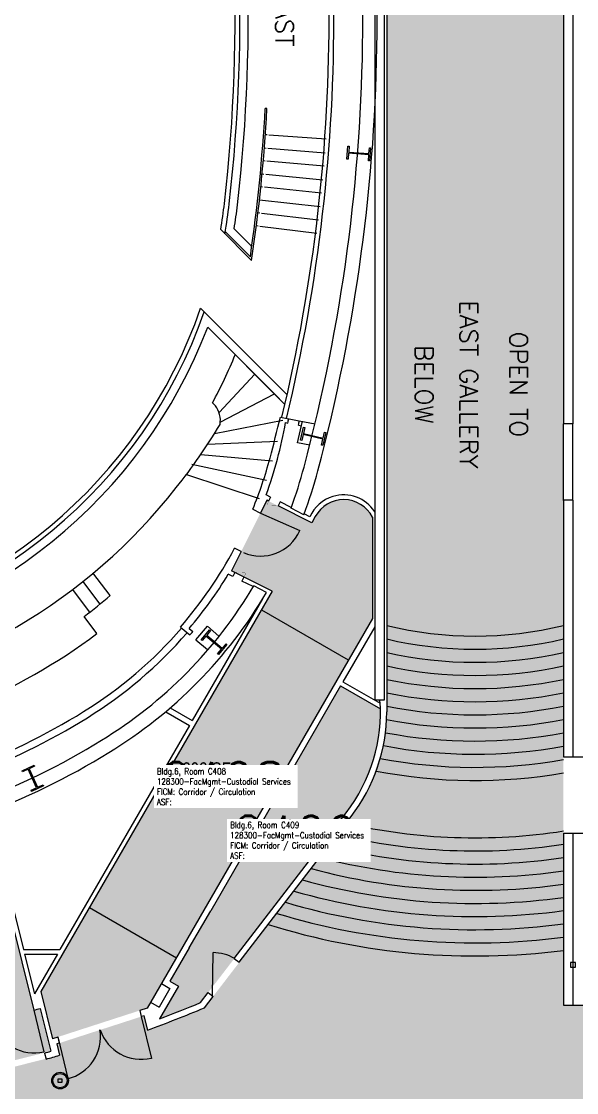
# Model space of a CAD drawing. Header units: inches. Extents: x -206 to 2389, y 0 to 3821.
# Drawn here: x 1336 to 1801, y 637 to 1534 of the extents above; entities that cross this region are included whole.
import ezdxf
from ezdxf.enums import TextEntityAlignment as Align

# ---------------------------------------------------------------- set-up
doc = ezdxf.new("R2010")
doc.units = ezdxf.units.IN
doc.header["$LTSCALE"] = 10
doc.header["$MEASUREMENT"] = 0
for name, color, linetype in [('A-COLS', 5, 'CONTINUOUS'), ('A-DOOR', 2, 'CONTINUOUS'), ('A-FLOR', 3, 'CONTINUOUS'), ('A-IDEN-RNUM', 7, 'CONTINUOUS'), ('A-IDEN-SNUM', 4, 'CONTINUOUS'), ('A-IDEN-TEXT', 4, 'CONTINUOUS'), ('A-IDEN-VNUM', 4, 'CONTINUOUS'), ('A-WALL', 5, 'CONTINUOUS'), ('AREA-TEXT', 3, 'CONTINUOUS'), ('Rooms-Category-Color', 7, 'CONTINUOUS'), ('Rooms-College-Color', 7, 'CONTINUOUS'), ('Rooms-Department-Color', 7, 'CONTINUOUS'), ('Rooms-Division-Color', 7, 'CONTINUOUS'), ('Rooms-Information', 7, 'CONTINUOUS')]:
    doc.layers.add(name, color=color, linetype=linetype)
doc.styles.add('AREA', font='arial.ttf', dxfattribs={"width": 0.75, "height": 24})
doc.styles.add('ROOMFNUMBER', font='SIMPLEX', dxfattribs={"height": 0.83})
doc.styles.add('ROOMSNUMBER', font='txt', dxfattribs={"height": 0.03})
doc.styles.add('ROOMVNUMBER', font='simplex.shx', dxfattribs={"width": 0.85})

msp = doc.modelspace()

# ---------------------------------------------------------------- hatches: boundary and pattern name
at = {"layer": 'Rooms-Category-Color', "true_color": 0xadadad}
for points in [[(1758.43, 522.65), (1765.36, 526.65), (1769.44, 519.59), (1998.04, 651.63), (1994.03, 658.59), (2122.2, 732.59), (2129.13, 736.59), (2133.16, 729.6), (2345.03, 851.38), (2345.02, 1206.96), (2136.4, 1207.08), (2136.4, 1238.86), (2097.19, 1243.08), (2056.86, 1243.08), (2017.66, 1238.86), (2017.66, 1207.08), (1810.06, 1207.08), (1810.06, 1089.14), (1825, 1100.43), (1854.09, 1110.71), (1865.09, 1111.59), (1883.9, 1109.6), (1898.45, 1104.83), (1911.07, 1097.93), (1924.71, 1086.44), (1938.7, 1066.39), (1946.02, 1043.39), (1946.47, 1021.01), (1938.95, 995.31), (1919.09, 969.39), (1919.09, 954.02), (1914.71, 943.71), (1908.49, 939.97), (1898.58, 940.36), (1891.47, 946.21), (1889.09, 954.31), (1889.09, 959.47), (1912.59, 959.47), (1912.59, 977.72), (1889.09, 977.72), (1889.09, 980.85), (1843.09, 980.85), (1843.09, 970.43), (1838.84, 970.43), (1838.84, 966.43), (1843.09, 966.43), (1843.09, 954.98), (1838.38, 944.07), (1830.33, 940.14), (1823.24, 940.78), (1817.5, 944.35), (1813.09, 954.98), (1810.44, 954.98), (1810.06, 710.08), (1790.06, 710.08), (1790.06, 1733.58), (1775.06, 1733.58), (1775.06, 1725.85), (1736.42, 1732.67), (1696.61, 1732.76), (1657.02, 1725.87), (1657.02, 1733.58), (1642.06, 1733.58), (1642.06, 1468.44), (1642.06, 999.9), (1642.06, 955.61), (1639.02, 926.17), (1628.34, 894.27), (1612.3, 867.95), (1489.44, 707.83), (1441.75, 689.16), (1438.96, 701.22), (1365.8, 677.54), (1368.16, 668.08), (1287, 647.41), (1287.16, 644.38), (1221.71, 632.18), (1220.89, 637.36), (1277.4, 647.67), (1261.24, 712.49), (1230.1, 706.56), (1194.49, 700.91), (1155.07, 696.05), (1110.67, 692.3), (1064.08, 690.32), (1013.59, 690.43), (973.75, 692.16), (932.98, 695.44), (895.03, 699.88), (820.85, 712.49), (804.69, 647.67), (861.19, 637.36), (861.75, 631.96), (794.36, 644.5), (795.09, 647.41), (713.93, 668.08), (716.29, 677.54), (643.33, 701.15), (640.34, 689.16), (592.64, 707.83), (589.36, 712.11), (500.24, 828.25), (484.37, 848.94), (469.78, 867.95), (462.94, 877.67), (454.54, 892.61), (448.78, 906.18), (443.36, 924.82), (440.36, 945.85), (440.03, 977.22), (440.03, 1739.58), (425.07, 1739.58), (425.06, 1731.87), (418.65, 1733.48), (405.55, 1736.16), (396.01, 1737.62), (387.32, 1738.6), (377.18, 1739.31), (365.86, 1739.58), (354.61, 1739.3), (345.11, 1738.62), (336.35, 1737.65), (326.14, 1736.08), (307.02, 1731.85), (307.02, 1739.58), (292.02, 1739.58), (292.02, 709.33), (272.02, 709.33), (272.02, 766.08), (284.02, 766.08), (284.02, 860.58), (228.02, 860.58), (228.02, 811.08), (228.02, 703.96), (226.52, 687.73), (219.77, 666.74), (204.56, 644.13), (183.81, 627.62), (163.61, 619.18), (145.01, 616.1), (131.44, 616.38), (110.02, 621.23), (86.66, 633.98), (71.83, 648.34), (59.3, 668.92), (52.89, 691.63), (52.02, 709.33), (-7.98, 709.33), (-7.98, 374.93), (65.53, 374.93), (121.53, 374.93), (177.58, 374.9), (233.86, 373.48), (292.62, 369.46), (448.01, 348.67), (512.71, 334.96), (594.34, 313.35), (674.63, 287.21), (727.29, 267.3), (779.17, 245.44), (830.45, 221.54), (880.57, 198.89), (928, 183.61), (1156.04, 183.61), (1177.52, 189.81), (1228.86, 209.55), (1277.41, 235.4), (1326.03, 263.6), (1374.53, 291.6), (1634.33, 441.6), (1630.26, 448.65)], [(721.2, 671.43), (730.16, 707.35), (735.33, 705.87), (757.4, 793.87), (767.32, 816.33), (777.23, 828.23), (786.01, 835.46), (797.41, 841.97), (809.21, 846.15), (820.42, 848.13), (830.88, 848.36), (844.38, 846.39), (854.77, 843.94), (883.8, 838.13), (914.24, 833.51), (945.19, 829.89), (975.2, 827.35), (1011.28, 825.54), (1041.04, 825.08), (1087.11, 826.19), (1115.6, 827.99), (1129.6, 829.18), (1147.63, 831.03), (1168.23, 833.56), (1185.51, 836.04), (1206.13, 839.55), (1226.02, 843.65), (1237.7, 846.39), (1260.5, 848.23), (1274.86, 845.61), (1289.76, 839.41), (1299.55, 832.88), (1307.74, 825.27), (1314.28, 817.06), (1323.06, 799.42), (1324.69, 793.87), (1329.1, 776.17), (1346.76, 705.87), (1351.93, 707.35), (1360.88, 671.43), (1280.35, 651.36), (1271.39, 687.28), (1276.77, 688.43), (1254.83, 776.45), (1243.14, 773.7), (1237.01, 764.91), (1229.4, 753.99), (1221.89, 743.23), (1216.04, 734.84), (1208.09, 724.13), (1198.48, 715.38), (1191.71, 711.11), (1179.05, 706.02), (1170.28, 704.29), (1155.06, 703.83), (1137.32, 700.86), (1118.08, 699.32), (1106.12, 698.53), (1082.42, 697.37), (1066.36, 696.88), (1041.04, 696.58), (1028.75, 696.65), (1018.32, 696.82), (1006.44, 697.13), (988.4, 697.86), (970.94, 698.85), (960.22, 699.59), (946.54, 700.7), (911.81, 704.29), (899.61, 707.07), (888.58, 712.12), (876.5, 721.47), (869.68, 729.62), (863.11, 739.05), (855.58, 749.85), (848.28, 760.31), (839.06, 773.68), (827.26, 776.45), (805.31, 688.43), (810.7, 687.28), (801.74, 651.36)]]:
    msp.add_hatch(color=253, dxfattribs=at).paths.add_polyline_path(points)
h = msp.add_hatch(color=253, dxfattribs=at)
edge = h.paths.add_edge_path()
edge.add_line((1352.55, 721.4), (1362.38, 681.95))
edge.add_line((1362.38, 681.95), (1435.34, 705.56))
edge.add_line((1435.34, 705.56), (1441.56, 707.58))
edge.add_line((1441.56, 707.58), (1630.06, 1034.06))
edge.add_line((1630.06, 1034.06), (1630.06, 1118.89))
edge.add_arc((1606.06, 1106.52), 27, 27.27611, 151.6061)
edge.add_line((1582.31, 1119.36), (1579.29, 1114.13))
edge.add_line((1579.29, 1114.13), (1543.15, 1132.26))
edge.add_line((1543.15, 1132.26), (1541.8, 1132.94))
edge.add_line((1541.8, 1132.94), (1520.27, 1090.04))
edge.add_line((1520.27, 1090.04), (1512.15, 1073.88))
edge.add_line((1512.15, 1073.88), (1514.95, 1072.47))
edge.add_line((1514.95, 1072.47), (1546.16, 1056.81))
edge.add_line((1546.16, 1056.81), (1352.55, 721.4))
h = msp.add_hatch(color=253, dxfattribs=at)
edge = h.paths.add_edge_path()
edge.add_line((1494.7, 789.11), (1476.7, 757.94))
edge.add_line((1476.7, 757.94), (1460.6, 730.05))
edge.add_line((1460.6, 730.05), (1467.74, 725.92))
edge.add_line((1467.74, 725.92), (1451.95, 698.56))
edge.add_arc((1041.04, 1783.08), 1159.75, 290.75083, 292.56798)
edge.add_line((1486.13, 712.14), (1492.58, 720.55))
edge.add_line((1492.58, 720.55), (1608.14, 871.14))
edge.add_arc((1498.06, 955.61), 138.75, 322.5, 361.11473)
edge.add_line((1636.78, 958.31), (1603.48, 977.53))
edge.add_line((1603.48, 977.53), (1494.7, 789.11))
at = {"layer": 'Rooms-College-Color', "true_color": 0xadadad}
for points in [[(1758.43, 522.65), (1765.36, 526.65), (1769.44, 519.59), (1998.04, 651.63), (1994.03, 658.59), (2122.2, 732.59), (2129.13, 736.59), (2133.16, 729.6), (2345.03, 851.38), (2345.02, 1206.96), (2136.4, 1207.08), (2136.4, 1238.86), (2097.19, 1243.08), (2056.86, 1243.08), (2017.66, 1238.86), (2017.66, 1207.08), (1810.06, 1207.08), (1810.06, 1089.14), (1825, 1100.43), (1854.09, 1110.71), (1865.09, 1111.59), (1883.9, 1109.6), (1898.45, 1104.83), (1911.07, 1097.93), (1924.71, 1086.44), (1938.7, 1066.39), (1946.02, 1043.39), (1946.47, 1021.01), (1938.95, 995.31), (1919.09, 969.39), (1919.09, 954.02), (1914.71, 943.71), (1908.49, 939.97), (1898.58, 940.36), (1891.47, 946.21), (1889.09, 954.31), (1889.09, 959.47), (1912.59, 959.47), (1912.59, 977.72), (1889.09, 977.72), (1889.09, 980.85), (1843.09, 980.85), (1843.09, 970.43), (1838.84, 970.43), (1838.84, 966.43), (1843.09, 966.43), (1843.09, 954.98), (1838.38, 944.07), (1830.33, 940.14), (1823.24, 940.78), (1817.5, 944.35), (1813.09, 954.98), (1810.44, 954.98), (1810.06, 710.08), (1790.06, 710.08), (1790.06, 1733.58), (1775.06, 1733.58), (1775.06, 1725.85), (1736.42, 1732.67), (1696.61, 1732.76), (1657.02, 1725.87), (1657.02, 1733.58), (1642.06, 1733.58), (1642.06, 1468.44), (1642.06, 999.9), (1642.06, 955.61), (1639.02, 926.17), (1628.34, 894.27), (1612.3, 867.95), (1489.44, 707.83), (1441.75, 689.16), (1438.96, 701.22), (1365.8, 677.54), (1368.16, 668.08), (1287, 647.41), (1287.16, 644.38), (1221.71, 632.18), (1220.89, 637.36), (1277.4, 647.67), (1261.24, 712.49), (1230.1, 706.56), (1194.49, 700.91), (1155.07, 696.05), (1110.67, 692.3), (1064.08, 690.32), (1013.59, 690.43), (973.75, 692.16), (932.98, 695.44), (895.03, 699.88), (820.85, 712.49), (804.69, 647.67), (861.19, 637.36), (861.75, 631.96), (794.36, 644.5), (795.09, 647.41), (713.93, 668.08), (716.29, 677.54), (643.33, 701.15), (640.34, 689.16), (592.64, 707.83), (589.36, 712.11), (500.24, 828.25), (484.37, 848.94), (469.78, 867.95), (462.94, 877.67), (454.54, 892.61), (448.78, 906.18), (443.36, 924.82), (440.36, 945.85), (440.03, 977.22), (440.03, 1739.58), (425.07, 1739.58), (425.06, 1731.87), (418.65, 1733.48), (405.55, 1736.16), (396.01, 1737.62), (387.32, 1738.6), (377.18, 1739.31), (365.86, 1739.58), (354.61, 1739.3), (345.11, 1738.62), (336.35, 1737.65), (326.14, 1736.08), (307.02, 1731.85), (307.02, 1739.58), (292.02, 1739.58), (292.02, 709.33), (272.02, 709.33), (272.02, 766.08), (284.02, 766.08), (284.02, 860.58), (228.02, 860.58), (228.02, 811.08), (228.02, 703.96), (226.52, 687.73), (219.77, 666.74), (204.56, 644.13), (183.81, 627.62), (163.61, 619.18), (145.01, 616.1), (131.44, 616.38), (110.02, 621.23), (86.66, 633.98), (71.83, 648.34), (59.3, 668.92), (52.89, 691.63), (52.02, 709.33), (-7.98, 709.33), (-7.98, 374.93), (65.53, 374.93), (121.53, 374.93), (177.58, 374.9), (233.86, 373.48), (292.62, 369.46), (448.01, 348.67), (512.71, 334.96), (594.34, 313.35), (674.63, 287.21), (727.29, 267.3), (779.17, 245.44), (830.45, 221.54), (880.57, 198.89), (928, 183.61), (1156.04, 183.61), (1177.52, 189.81), (1228.86, 209.55), (1277.41, 235.4), (1326.03, 263.6), (1374.53, 291.6), (1634.33, 441.6), (1630.26, 448.65)], [(721.2, 671.43), (730.16, 707.35), (735.33, 705.87), (757.4, 793.87), (767.32, 816.33), (777.23, 828.23), (786.01, 835.46), (797.41, 841.97), (809.21, 846.15), (820.42, 848.13), (830.88, 848.36), (844.38, 846.39), (854.77, 843.94), (883.8, 838.13), (914.24, 833.51), (945.19, 829.89), (975.2, 827.35), (1011.28, 825.54), (1041.04, 825.08), (1087.11, 826.19), (1115.6, 827.99), (1129.6, 829.18), (1147.63, 831.03), (1168.23, 833.56), (1185.51, 836.04), (1206.13, 839.55), (1226.02, 843.65), (1237.7, 846.39), (1260.5, 848.23), (1274.86, 845.61), (1289.76, 839.41), (1299.55, 832.88), (1307.74, 825.27), (1314.28, 817.06), (1323.06, 799.42), (1324.69, 793.87), (1329.1, 776.17), (1346.76, 705.87), (1351.93, 707.35), (1360.88, 671.43), (1280.35, 651.36), (1271.39, 687.28), (1276.77, 688.43), (1254.83, 776.45), (1243.14, 773.7), (1237.01, 764.91), (1229.4, 753.99), (1221.89, 743.23), (1216.04, 734.84), (1208.09, 724.13), (1198.48, 715.38), (1191.71, 711.11), (1179.05, 706.02), (1170.28, 704.29), (1155.06, 703.83), (1137.32, 700.86), (1118.08, 699.32), (1106.12, 698.53), (1082.42, 697.37), (1066.36, 696.88), (1041.04, 696.58), (1028.75, 696.65), (1018.32, 696.82), (1006.44, 697.13), (988.4, 697.86), (970.94, 698.85), (960.22, 699.59), (946.54, 700.7), (911.81, 704.29), (899.61, 707.07), (888.58, 712.12), (876.5, 721.47), (869.68, 729.62), (863.11, 739.05), (855.58, 749.85), (848.28, 760.31), (839.06, 773.68), (827.26, 776.45), (805.31, 688.43), (810.7, 687.28), (801.74, 651.36)]]:
    msp.add_hatch(color=253, dxfattribs=at).paths.add_polyline_path(points)
h = msp.add_hatch(color=253, dxfattribs=at)
edge = h.paths.add_edge_path()
edge.add_line((1352.55, 721.4), (1362.38, 681.95))
edge.add_line((1362.38, 681.95), (1435.34, 705.56))
edge.add_line((1435.34, 705.56), (1441.56, 707.58))
edge.add_line((1441.56, 707.58), (1630.06, 1034.06))
edge.add_line((1630.06, 1034.06), (1630.06, 1118.89))
edge.add_arc((1606.06, 1106.52), 27, 27.27611, 151.6061)
edge.add_line((1582.31, 1119.36), (1579.29, 1114.13))
edge.add_line((1579.29, 1114.13), (1543.15, 1132.26))
edge.add_line((1543.15, 1132.26), (1541.8, 1132.94))
edge.add_line((1541.8, 1132.94), (1520.27, 1090.04))
edge.add_line((1520.27, 1090.04), (1512.15, 1073.88))
edge.add_line((1512.15, 1073.88), (1514.95, 1072.47))
edge.add_line((1514.95, 1072.47), (1546.16, 1056.81))
edge.add_line((1546.16, 1056.81), (1352.55, 721.4))
h = msp.add_hatch(color=253, dxfattribs=at)
edge = h.paths.add_edge_path()
edge.add_line((1494.7, 789.11), (1476.7, 757.94))
edge.add_line((1476.7, 757.94), (1460.6, 730.05))
edge.add_line((1460.6, 730.05), (1467.74, 725.92))
edge.add_line((1467.74, 725.92), (1451.95, 698.56))
edge.add_arc((1041.04, 1783.08), 1159.75, 290.75083, 292.56798)
edge.add_line((1486.13, 712.14), (1492.58, 720.55))
edge.add_line((1492.58, 720.55), (1608.14, 871.14))
edge.add_arc((1498.06, 955.61), 138.75, 322.5, 361.11473)
edge.add_line((1636.78, 958.31), (1603.48, 977.53))
edge.add_line((1603.48, 977.53), (1494.7, 789.11))
at = {"layer": 'Rooms-Department-Color', "true_color": 0xacacac}
for points in [[(1758.43, 522.65), (1765.36, 526.65), (1769.44, 519.59), (1998.04, 651.63), (1994.03, 658.59), (2122.2, 732.59), (2129.13, 736.59), (2133.16, 729.6), (2345.03, 851.38), (2345.02, 1206.96), (2136.4, 1207.08), (2136.4, 1238.86), (2097.19, 1243.08), (2056.86, 1243.08), (2017.66, 1238.86), (2017.66, 1207.08), (1810.06, 1207.08), (1810.06, 1089.14), (1825, 1100.43), (1854.09, 1110.71), (1865.09, 1111.59), (1883.9, 1109.6), (1898.45, 1104.83), (1911.07, 1097.93), (1924.71, 1086.44), (1938.7, 1066.39), (1946.02, 1043.39), (1946.47, 1021.01), (1938.95, 995.31), (1919.09, 969.39), (1919.09, 954.02), (1914.71, 943.71), (1908.49, 939.97), (1898.58, 940.36), (1891.47, 946.21), (1889.09, 954.31), (1889.09, 959.47), (1912.59, 959.47), (1912.59, 977.72), (1889.09, 977.72), (1889.09, 980.85), (1843.09, 980.85), (1843.09, 970.43), (1838.84, 970.43), (1838.84, 966.43), (1843.09, 966.43), (1843.09, 954.98), (1838.38, 944.07), (1830.33, 940.14), (1823.24, 940.78), (1817.5, 944.35), (1813.09, 954.98), (1810.44, 954.98), (1810.06, 710.08), (1790.06, 710.08), (1790.06, 1733.58), (1775.06, 1733.58), (1775.06, 1725.85), (1736.42, 1732.67), (1696.61, 1732.76), (1657.02, 1725.87), (1657.02, 1733.58), (1642.06, 1733.58), (1642.06, 1468.44), (1642.06, 999.9), (1642.06, 955.61), (1639.02, 926.17), (1628.34, 894.27), (1612.3, 867.95), (1489.44, 707.83), (1441.75, 689.16), (1438.96, 701.22), (1365.8, 677.54), (1368.16, 668.08), (1287, 647.41), (1287.16, 644.38), (1221.71, 632.18), (1220.89, 637.36), (1277.4, 647.67), (1261.24, 712.49), (1230.1, 706.56), (1194.49, 700.91), (1155.07, 696.05), (1110.67, 692.3), (1064.08, 690.32), (1013.59, 690.43), (973.75, 692.16), (932.98, 695.44), (895.03, 699.88), (820.85, 712.49), (804.69, 647.67), (861.19, 637.36), (861.75, 631.96), (794.36, 644.5), (795.09, 647.41), (713.93, 668.08), (716.29, 677.54), (643.33, 701.15), (640.34, 689.16), (592.64, 707.83), (589.36, 712.11), (500.24, 828.25), (484.37, 848.94), (469.78, 867.95), (462.94, 877.67), (454.54, 892.61), (448.78, 906.18), (443.36, 924.82), (440.36, 945.85), (440.03, 977.22), (440.03, 1739.58), (425.07, 1739.58), (425.06, 1731.87), (418.65, 1733.48), (405.55, 1736.16), (396.01, 1737.62), (387.32, 1738.6), (377.18, 1739.31), (365.86, 1739.58), (354.61, 1739.3), (345.11, 1738.62), (336.35, 1737.65), (326.14, 1736.08), (307.02, 1731.85), (307.02, 1739.58), (292.02, 1739.58), (292.02, 709.33), (272.02, 709.33), (272.02, 766.08), (284.02, 766.08), (284.02, 860.58), (228.02, 860.58), (228.02, 811.08), (228.02, 703.96), (226.52, 687.73), (219.77, 666.74), (204.56, 644.13), (183.81, 627.62), (163.61, 619.18), (145.01, 616.1), (131.44, 616.38), (110.02, 621.23), (86.66, 633.98), (71.83, 648.34), (59.3, 668.92), (52.89, 691.63), (52.02, 709.33), (-7.98, 709.33), (-7.98, 374.93), (65.53, 374.93), (121.53, 374.93), (177.58, 374.9), (233.86, 373.48), (292.62, 369.46), (448.01, 348.67), (512.71, 334.96), (594.34, 313.35), (674.63, 287.21), (727.29, 267.3), (779.17, 245.44), (830.45, 221.54), (880.57, 198.89), (928, 183.61), (1156.04, 183.61), (1177.52, 189.81), (1228.86, 209.55), (1277.41, 235.4), (1326.03, 263.6), (1374.53, 291.6), (1634.33, 441.6), (1630.26, 448.65)], [(721.2, 671.43), (730.16, 707.35), (735.33, 705.87), (757.4, 793.87), (767.32, 816.33), (777.23, 828.23), (786.01, 835.46), (797.41, 841.97), (809.21, 846.15), (820.42, 848.13), (830.88, 848.36), (844.38, 846.39), (854.77, 843.94), (883.8, 838.13), (914.24, 833.51), (945.19, 829.89), (975.2, 827.35), (1011.28, 825.54), (1041.04, 825.08), (1087.11, 826.19), (1115.6, 827.99), (1129.6, 829.18), (1147.63, 831.03), (1168.23, 833.56), (1185.51, 836.04), (1206.13, 839.55), (1226.02, 843.65), (1237.7, 846.39), (1260.5, 848.23), (1274.86, 845.61), (1289.76, 839.41), (1299.55, 832.88), (1307.74, 825.27), (1314.28, 817.06), (1323.06, 799.42), (1324.69, 793.87), (1329.1, 776.17), (1346.76, 705.87), (1351.93, 707.35), (1360.88, 671.43), (1280.35, 651.36), (1271.39, 687.28), (1276.77, 688.43), (1254.83, 776.45), (1243.14, 773.7), (1237.01, 764.91), (1229.4, 753.99), (1221.89, 743.23), (1216.04, 734.84), (1208.09, 724.13), (1198.48, 715.38), (1191.71, 711.11), (1179.05, 706.02), (1170.28, 704.29), (1155.06, 703.83), (1137.32, 700.86), (1118.08, 699.32), (1106.12, 698.53), (1082.42, 697.37), (1066.36, 696.88), (1041.04, 696.58), (1028.75, 696.65), (1018.32, 696.82), (1006.44, 697.13), (988.4, 697.86), (970.94, 698.85), (960.22, 699.59), (946.54, 700.7), (911.81, 704.29), (899.61, 707.07), (888.58, 712.12), (876.5, 721.47), (869.68, 729.62), (863.11, 739.05), (855.58, 749.85), (848.28, 760.31), (839.06, 773.68), (827.26, 776.45), (805.31, 688.43), (810.7, 687.28), (801.74, 651.36)]]:
    msp.add_hatch(color=253, dxfattribs=at).paths.add_polyline_path(points)
h = msp.add_hatch(color=253, dxfattribs=at)
edge = h.paths.add_edge_path()
edge.add_line((1352.55, 721.4), (1362.38, 681.95))
edge.add_line((1362.38, 681.95), (1435.34, 705.56))
edge.add_line((1435.34, 705.56), (1441.56, 707.58))
edge.add_line((1441.56, 707.58), (1630.06, 1034.06))
edge.add_line((1630.06, 1034.06), (1630.06, 1118.89))
edge.add_arc((1606.06, 1106.52), 27, 27.27611, 151.6061)
edge.add_line((1582.31, 1119.36), (1579.29, 1114.13))
edge.add_line((1579.29, 1114.13), (1543.15, 1132.26))
edge.add_line((1543.15, 1132.26), (1541.8, 1132.94))
edge.add_line((1541.8, 1132.94), (1520.27, 1090.04))
edge.add_line((1520.27, 1090.04), (1512.15, 1073.88))
edge.add_line((1512.15, 1073.88), (1514.95, 1072.47))
edge.add_line((1514.95, 1072.47), (1546.16, 1056.81))
edge.add_line((1546.16, 1056.81), (1352.55, 721.4))
h = msp.add_hatch(color=253, dxfattribs=at)
edge = h.paths.add_edge_path()
edge.add_line((1494.7, 789.11), (1476.7, 757.94))
edge.add_line((1476.7, 757.94), (1460.6, 730.05))
edge.add_line((1460.6, 730.05), (1467.74, 725.92))
edge.add_line((1467.74, 725.92), (1451.95, 698.56))
edge.add_arc((1041.04, 1783.08), 1159.75, 290.75083, 292.56798)
edge.add_line((1486.13, 712.14), (1492.58, 720.55))
edge.add_line((1492.58, 720.55), (1608.14, 871.14))
edge.add_arc((1498.06, 955.61), 138.75, 322.5, 361.11473)
edge.add_line((1636.78, 958.31), (1603.48, 977.53))
edge.add_line((1603.48, 977.53), (1494.7, 789.11))
at = {"layer": 'Rooms-Division-Color', "true_color": 0xadadad}
for points in [[(1758.43, 522.65), (1765.36, 526.65), (1769.44, 519.59), (1998.04, 651.63), (1994.03, 658.59), (2122.2, 732.59), (2129.13, 736.59), (2133.16, 729.6), (2345.03, 851.38), (2345.02, 1206.96), (2136.4, 1207.08), (2136.4, 1238.86), (2097.19, 1243.08), (2056.86, 1243.08), (2017.66, 1238.86), (2017.66, 1207.08), (1810.06, 1207.08), (1810.06, 1089.14), (1825, 1100.43), (1854.09, 1110.71), (1865.09, 1111.59), (1883.9, 1109.6), (1898.45, 1104.83), (1911.07, 1097.93), (1924.71, 1086.44), (1938.7, 1066.39), (1946.02, 1043.39), (1946.47, 1021.01), (1938.95, 995.31), (1919.09, 969.39), (1919.09, 954.02), (1914.71, 943.71), (1908.49, 939.97), (1898.58, 940.36), (1891.47, 946.21), (1889.09, 954.31), (1889.09, 959.47), (1912.59, 959.47), (1912.59, 977.72), (1889.09, 977.72), (1889.09, 980.85), (1843.09, 980.85), (1843.09, 970.43), (1838.84, 970.43), (1838.84, 966.43), (1843.09, 966.43), (1843.09, 954.98), (1838.38, 944.07), (1830.33, 940.14), (1823.24, 940.78), (1817.5, 944.35), (1813.09, 954.98), (1810.44, 954.98), (1810.06, 710.08), (1790.06, 710.08), (1790.06, 1733.58), (1775.06, 1733.58), (1775.06, 1725.85), (1736.42, 1732.67), (1696.61, 1732.76), (1657.02, 1725.87), (1657.02, 1733.58), (1642.06, 1733.58), (1642.06, 1468.44), (1642.06, 999.9), (1642.06, 955.61), (1639.02, 926.17), (1628.34, 894.27), (1612.3, 867.95), (1489.44, 707.83), (1441.75, 689.16), (1438.96, 701.22), (1365.8, 677.54), (1368.16, 668.08), (1287, 647.41), (1287.16, 644.38), (1221.71, 632.18), (1220.89, 637.36), (1277.4, 647.67), (1261.24, 712.49), (1230.1, 706.56), (1194.49, 700.91), (1155.07, 696.05), (1110.67, 692.3), (1064.08, 690.32), (1013.59, 690.43), (973.75, 692.16), (932.98, 695.44), (895.03, 699.88), (820.85, 712.49), (804.69, 647.67), (861.19, 637.36), (861.75, 631.96), (794.36, 644.5), (795.09, 647.41), (713.93, 668.08), (716.29, 677.54), (643.33, 701.15), (640.34, 689.16), (592.64, 707.83), (589.36, 712.11), (500.24, 828.25), (484.37, 848.94), (469.78, 867.95), (462.94, 877.67), (454.54, 892.61), (448.78, 906.18), (443.36, 924.82), (440.36, 945.85), (440.03, 977.22), (440.03, 1739.58), (425.07, 1739.58), (425.06, 1731.87), (418.65, 1733.48), (405.55, 1736.16), (396.01, 1737.62), (387.32, 1738.6), (377.18, 1739.31), (365.86, 1739.58), (354.61, 1739.3), (345.11, 1738.62), (336.35, 1737.65), (326.14, 1736.08), (307.02, 1731.85), (307.02, 1739.58), (292.02, 1739.58), (292.02, 709.33), (272.02, 709.33), (272.02, 766.08), (284.02, 766.08), (284.02, 860.58), (228.02, 860.58), (228.02, 811.08), (228.02, 703.96), (226.52, 687.73), (219.77, 666.74), (204.56, 644.13), (183.81, 627.62), (163.61, 619.18), (145.01, 616.1), (131.44, 616.38), (110.02, 621.23), (86.66, 633.98), (71.83, 648.34), (59.3, 668.92), (52.89, 691.63), (52.02, 709.33), (-7.98, 709.33), (-7.98, 374.93), (65.53, 374.93), (121.53, 374.93), (177.58, 374.9), (233.86, 373.48), (292.62, 369.46), (448.01, 348.67), (512.71, 334.96), (594.34, 313.35), (674.63, 287.21), (727.29, 267.3), (779.17, 245.44), (830.45, 221.54), (880.57, 198.89), (928, 183.61), (1156.04, 183.61), (1177.52, 189.81), (1228.86, 209.55), (1277.41, 235.4), (1326.03, 263.6), (1374.53, 291.6), (1634.33, 441.6), (1630.26, 448.65)], [(721.2, 671.43), (730.16, 707.35), (735.33, 705.87), (757.4, 793.87), (767.32, 816.33), (777.23, 828.23), (786.01, 835.46), (797.41, 841.97), (809.21, 846.15), (820.42, 848.13), (830.88, 848.36), (844.38, 846.39), (854.77, 843.94), (883.8, 838.13), (914.24, 833.51), (945.19, 829.89), (975.2, 827.35), (1011.28, 825.54), (1041.04, 825.08), (1087.11, 826.19), (1115.6, 827.99), (1129.6, 829.18), (1147.63, 831.03), (1168.23, 833.56), (1185.51, 836.04), (1206.13, 839.55), (1226.02, 843.65), (1237.7, 846.39), (1260.5, 848.23), (1274.86, 845.61), (1289.76, 839.41), (1299.55, 832.88), (1307.74, 825.27), (1314.28, 817.06), (1323.06, 799.42), (1324.69, 793.87), (1329.1, 776.17), (1346.76, 705.87), (1351.93, 707.35), (1360.88, 671.43), (1280.35, 651.36), (1271.39, 687.28), (1276.77, 688.43), (1254.83, 776.45), (1243.14, 773.7), (1237.01, 764.91), (1229.4, 753.99), (1221.89, 743.23), (1216.04, 734.84), (1208.09, 724.13), (1198.48, 715.38), (1191.71, 711.11), (1179.05, 706.02), (1170.28, 704.29), (1155.06, 703.83), (1137.32, 700.86), (1118.08, 699.32), (1106.12, 698.53), (1082.42, 697.37), (1066.36, 696.88), (1041.04, 696.58), (1028.75, 696.65), (1018.32, 696.82), (1006.44, 697.13), (988.4, 697.86), (970.94, 698.85), (960.22, 699.59), (946.54, 700.7), (911.81, 704.29), (899.61, 707.07), (888.58, 712.12), (876.5, 721.47), (869.68, 729.62), (863.11, 739.05), (855.58, 749.85), (848.28, 760.31), (839.06, 773.68), (827.26, 776.45), (805.31, 688.43), (810.7, 687.28), (801.74, 651.36)]]:
    msp.add_hatch(color=253, dxfattribs=at).paths.add_polyline_path(points)
h = msp.add_hatch(color=253, dxfattribs=at)
edge = h.paths.add_edge_path()
edge.add_line((1352.55, 721.4), (1362.38, 681.95))
edge.add_line((1362.38, 681.95), (1435.34, 705.56))
edge.add_line((1435.34, 705.56), (1441.56, 707.58))
edge.add_line((1441.56, 707.58), (1630.06, 1034.06))
edge.add_line((1630.06, 1034.06), (1630.06, 1118.89))
edge.add_arc((1606.06, 1106.52), 27, 27.27611, 151.6061)
edge.add_line((1582.31, 1119.36), (1579.29, 1114.13))
edge.add_line((1579.29, 1114.13), (1543.15, 1132.26))
edge.add_line((1543.15, 1132.26), (1541.8, 1132.94))
edge.add_line((1541.8, 1132.94), (1520.27, 1090.04))
edge.add_line((1520.27, 1090.04), (1512.15, 1073.88))
edge.add_line((1512.15, 1073.88), (1514.95, 1072.47))
edge.add_line((1514.95, 1072.47), (1546.16, 1056.81))
edge.add_line((1546.16, 1056.81), (1352.55, 721.4))
h = msp.add_hatch(color=253, dxfattribs=at)
edge = h.paths.add_edge_path()
edge.add_line((1494.7, 789.11), (1476.7, 757.94))
edge.add_line((1476.7, 757.94), (1460.6, 730.05))
edge.add_line((1460.6, 730.05), (1467.74, 725.92))
edge.add_line((1467.74, 725.92), (1451.95, 698.56))
edge.add_arc((1041.04, 1783.08), 1159.75, 290.75083, 292.56798)
edge.add_line((1486.13, 712.14), (1492.58, 720.55))
edge.add_line((1492.58, 720.55), (1608.14, 871.14))
edge.add_arc((1498.06, 955.61), 138.75, 322.5, 361.11473)
edge.add_line((1636.78, 958.31), (1603.48, 977.53))
edge.add_line((1603.48, 977.53), (1494.7, 789.11))

# ---------------------------------------------------------------- linework, layer by layer
at = {"layer": 'A-COLS'}
for p, q in [((1608.8, 1418.78), (1609.65, 1429.74)), ((1609.65, 1429.74), (1610.65, 1429.66)), ((1610.65, 1429.66), (1610.26, 1424.68)), ((1627.21, 1423.36), (1627.6, 1428.34)), ((1627.6, 1428.34), (1628.59, 1428.26)), ((1628.59, 1428.26), (1627.74, 1417.3)), ((1609.79, 1418.7), (1608.8, 1418.78)), ((1610.18, 1423.68), (1609.79, 1418.7)), ((1627.13, 1422.36), (1610.18, 1423.68)), ((1610.26, 1424.68), (1627.21, 1423.36)), ((1626.74, 1417.37), (1627.13, 1422.36)), ((1627.74, 1417.3), (1626.74, 1417.37)), ((1570.02, 1183.41), (1572.55, 1194.12)), ((1573.52, 1193.89), (1572.37, 1189.02)), ((1572.55, 1194.12), (1573.52, 1193.89)), ((1572.14, 1188.05), (1570.99, 1183.18)), ((1588.69, 1184.14), (1572.14, 1188.05)), ((1572.37, 1189.02), (1588.92, 1185.11)), ((1591.04, 1189.75), (1588.51, 1179.04)), ((1588.92, 1185.11), (1590.07, 1189.98)), ((1590.07, 1189.98), (1591.04, 1189.75)), ((1570.99, 1183.18), (1570.02, 1183.41)), ((1587.54, 1179.27), (1588.69, 1184.14)), ((1588.51, 1179.04), (1587.54, 1179.27)), ((1486.7, 1016.05), (1493.8, 1024.45)), ((1494.57, 1023.81), (1491.34, 1019.99)), ((1493.8, 1024.45), (1494.57, 1023.81)), ((1487.46, 1015.41), (1486.7, 1016.05)), ((1490.69, 1019.23), (1487.46, 1015.41)), ((1503.67, 1008.25), (1490.69, 1019.23)), ((1491.34, 1019.99), (1504.32, 1009.01)), ((1500.44, 1004.43), (1503.67, 1008.25)), ((1508.31, 1012.18), (1501.21, 1003.78)), ((1504.32, 1009.01), (1507.55, 1012.83)), ((1507.55, 1012.83), (1508.31, 1012.18)), ((1501.21, 1003.78), (1500.44, 1004.43)), ((1336.8, 906.43), (1346.8, 911.01)), ((1337.22, 905.52), (1336.8, 906.43)), ((1341.76, 907.6), (1337.22, 905.52)), ((1348.84, 892.15), (1341.76, 907.6)), ((1347.22, 910.1), (1342.67, 908.02)), ((1342.67, 908.02), (1349.75, 892.56)), ((1346.8, 911.01), (1347.22, 910.1)), ((1344.29, 890.06), (1348.84, 892.15)), ((1344.71, 889.15), (1344.29, 890.06)), ((1354.71, 893.73), (1344.71, 889.15)), ((1349.75, 892.56), (1354.3, 894.64)), ((1354.3, 894.64), (1354.71, 893.73)), ((1800.08, 745.79), (1796.08, 745.79)), ((1796.08, 745.79), (1796.08, 741.79)), ((1800.08, 741.79), (1800.08, 745.79)), ((1796.08, 741.79), (1800.08, 741.79))]:
    msp.add_line(p, q, dxfattribs=at)
at = {"layer": 'A-DOOR'}
for p, q in [((1536.41, 1122.22), (1569.34, 1107.65)), ((1496.27, 718.07), (1496.71, 754.06)), ((1346.63, 705.85), (1355.08, 670.87)), ((1436.61, 700.46), (1445.06, 665.47)), ((1366.68, 683.56), (1375.13, 648.58))]:
    msp.add_line(p, q, dxfattribs=at)
at = {"layer": 'A-DOOR', "const_width": 0.12}
for points in [[(1551.24, 1128.2), (1542.78, 1128.47, -0.201305), (1543.15, 1132.26, -0.724535)], [(1523.53, 1072.15, -0.240494), (1522.55, 1068.66, -1.18988)]]:
    msp.add_lwpolyline(points, format="xyb", dxfattribs=at)
msp.add_lwpolyline([(1514.95, 1072.47), (1523.53, 1072.15)], dxfattribs=at)
at = {"layer": 'A-DOOR'}
for centre, radius, start, end in [((1536.42, 1122.22), 36, 246.60578, 336.13588), ((1496.27, 718.07), 36, 59.57082, 89.29644), ((1496.27, 718.07), 36, 59.57082, 89.29644), ((1346.54, 706.22), 36.17, 198.58995, 283.57925), ((1366.28, 683.53), 36.17, 283.57925, 9.47782), ((1436.52, 700.82), 36.17, 198.58995, 283.57925)]:
    msp.add_arc(centre, radius, start, end, dxfattribs=at)
at = {"layer": 'A-FLOR'}
for p, q in [((1541.85, 1461.05), (1540.36, 1461.16)), ((1541.97, 1438.99), (1540.47, 1439.09)), ((1591.51, 1435.47), (1543.47, 1438.88)), ((1539.66, 1428.17), (1541.15, 1428.06)), ((1542.65, 1427.94), (1590.66, 1424.15)), ((1540.25, 1417.13), (1538.75, 1417.26)), ((1589.72, 1412.83), (1541.74, 1417)), ((1537.76, 1406.35), (1539.25, 1406.21)), ((1540.75, 1406.07), (1588.69, 1401.52)), ((1538.18, 1395.3), (1536.68, 1395.45)), ((1587.58, 1390.22), (1539.67, 1395.15)), ((1535.52, 1384.56), (1586.37, 1378.93)), ((1535.76, 1373.51), (1534.27, 1373.68)), ((1585.08, 1367.65), (1537.25, 1373.33)), ((1534.43, 1362.63), (1532.94, 1362.81)), ((1583.69, 1356.38), (1535.91, 1362.44)), ((1501.81, 1206.5), (1531.7, 1238.48)), ((1502.74, 1198.29), (1548.04, 1222.13)), ((1497.86, 1188.85), (1555.03, 1200.21)), ((1492.15, 1179.89), (1550.66, 1182.58)), ((1486.34, 1171.22), (1546.35, 1166.08)), ((1478.79, 1163.11), (1541.49, 1149.72)), ((1474.34, 1154.51), (1535.29, 1134.37)), ((1410.66, 1053.08), (1396.05, 1072.16)), ((1402.22, 1046), (1387.55, 1065.16)), ((1393.49, 1039.31), (1378.9, 1058.37)), ((1537.19, 1041.21), (1609.94, 999.21)), ((1399.47, 1021.27), (1388.7, 1035.7)), ((1393.19, 791.8), (1465.94, 749.8))]:
    msp.add_line(p, q, dxfattribs=at)
at = {"layer": 'A-FLOR', "linetype": 'Continuous'}
for p, q in [((1548.17, 1222), (1515.22, 1254.95)), ((1556.85, 1213.32), (1548.17, 1222)), ((1498.64, 1212.13), (1496.2, 1214.58))]:
    msp.add_line(p, q, dxfattribs=at)
at = {"layer": 'A-FLOR'}
for centre, radius, start, end in [((158.7, 1537.08), 1383.74, 351.68699, 356.85467), ((158.7, 1537.08), 1385.24, 351.5635, 356.85369), ((1716.06, 1332.72), 313.5, 256.34659, 283.65341), ((1716.06, 1332.72), 324.5, 256.81791, 283.18209), ((1716.06, 1332.72), 335.5, 257.25751, 282.74249), ((1716.06, 1332.72), 346.5, 257.66851, 282.33149), ((1716.06, 1332.72), 357.5, 258.05363, 281.94637), ((1716.06, 1332.72), 368.5, 258.41526, 281.58474), ((1716.06, 1332.72), 379.5, 258.75549, 281.24451), ((1716.06, 1332.72), 390.5, 259.05571, 280.92381), ((1716.06, 1332.72), 401.5, 259.22738, 280.621), ((1716.06, 1332.72), 412.5, 259.27217, 280.33461), ((1716.06, 1332.72), 423.5, 259.20077, 280.06335), ((1716.06, 1332.72), 434.5, 259.02085, 279.80603), ((1716.06, 1332.72), 482.5, 257.06945, 278.82228), ((1716.06, 1332.72), 493.5, 256.48691, 278.62412), ((1716.06, 1332.72), 504.5, 255.93223, 278.43469), ((1716.06, 1332.72), 515.5, 255.40339, 278.25344), ((1716.06, 1332.72), 526.5, 254.89858, 278.07984), ((1716.06, 1332.72), 537.5, 254.41615, 277.91341), ((1716.06, 1332.72), 548.5, 253.9546, 277.75373), ((1716.06, 1332.72), 559.5, 253.51257, 277.60038), ((1716.06, 1332.72), 570.5, 253.08882, 277.45299), ((1716.06, 1332.72), 581.5, 252.68222, 277.31123)]:
    msp.add_arc(centre, radius, start, end, dxfattribs=at)
at = {"layer": 'A-FLOR', "linetype": 'Continuous'}
for centre, radius, start, end in [((1095.04, 1429.08), 454.91, 331.8656, 337.48581), ((1482.35, 1199.78, 0), 20.45, 350.86819, 37.15394), ((1096.97, 1438.2, 0), 472.11, 321.39314, 329.21052), ((1092.4, 1436.49, 0), 474.63, 278.85325, 321.89814), ((1095.04, 1429.08), 490.91, 306.74096, 310.00985), ((1095.04, 1429.08), 508.91, 278.67317, 306.74096)]:
    msp.add_arc(centre, radius, start, end, dxfattribs=at)
at = {"layer": 'A-WALL', "linetype": 'Continuous'}
for p, q in [((1798.06, 3821.08), (1798.06, 1197.06)), ((1632.06, 2215.08), (1632.06, 965.65)), ((1640.06, 1737.08), (1640.06, 965.65)), ((1642.06, 1733.58), (1642.06, 955.61)), ((1790.06, 1737.08), (1790.06, 1197.06)), ((1528.95, 1333.85), (1503.09, 1359.71)), ((1527.9, 1337.02), (1506.87, 1358.05)), ((1529.14, 1345.68), (1514.37, 1360.45)), ((1558.69, 1221.38), (1486.23, 1293.84)), ((1556.85, 1213.32), (1492.18, 1277.99)), ((1790.06, 1133.16), (1790.06, 918.08)), ((1798.06, 1133.16), (1798.06, 918.08)), ((1630.06, 1118.89), (1630.06, 1034.06)), ((1640.06, 965.65), (1632.06, 965.65)), ((1790.06, 918.08), (1810.06, 918.08)), ((1790.06, 854.08), (1810.06, 854.08)), ((1790.06, 854.08), (1790.06, 710.08)), ((1798.06, 854.08), (1798.06, 710.08)), ((1790.06, 710.08), (1810.06, 710.08))]:
    msp.add_line(p, q, dxfattribs=at)
at = {"layer": 'A-WALL'}
for p, q in [((1553.07, 1202.72), (1568.85, 1199.65)), ((1557.41, 1198.05), (1559.37, 1197.67)), ((1567.43, 1181.15), (1571.68, 1199.1)), ((1568.21, 1195.96), (1570.82, 1195.45)), ((1568.85, 1199.65), (1582.05, 1197.09)), ((1790.06, 1132.8), (1790.06, 1197.08)), ((1798.06, 1197.06), (1790.06, 1197.06)), ((1798.06, 1132.8), (1798.06, 1197.27)), ((1577.61, 1179.02), (1567.43, 1181.15)), ((1541.8, 1132.94), (1536.41, 1122.22)), ((1544.75, 1135.65), (1541.25, 1137.41)), ((1543.15, 1132.26), (1541.8, 1132.94)), ((1544.75, 1135.65), (1543.15, 1132.26)), ((1552.92, 1131.55), (1551.24, 1128.2)), ((1562.18, 1126.91), (1552.92, 1131.55)), ((1798.02, 1133.1), (1790.06, 1133.1)), ((1529.98, 1125.45), (1536.41, 1122.22)), ((1579.29, 1114.13), (1551.24, 1128.2)), ((1572.75, 1120.91), (1561.96, 1126.32)), ((1577.73, 1119.11), (1572.97, 1121.5)), ((1582.31, 1119.36), (1579.29, 1114.13)), ((1520.27, 1090.04), (1512.15, 1073.88)), ((1520.27, 1090.04), (1514.71, 1092.83)), ((1513.26, 1069.12), (1509.47, 1071.03)), ((1514.95, 1072.47), (1512.15, 1073.88)), ((1514.95, 1072.47), (1513.26, 1069.12)), ((1546.23, 1056.78), (1514.95, 1072.47)), ((1522.55, 1068.66), (1520.85, 1065.32)), ((1530.24, 1060.61), (1520.85, 1065.32)), ((1541.44, 1055.78), (1530.69, 1061.17)), ((1546.2, 1056.89), (1352.55, 721.4)), ((1538.13, 1050.34), (1479.25, 948.36)), ((1630.06, 1034.06), (1441.56, 707.58)), ((1469.38, 1026.7), (1477.27, 1020.15)), ((1476.65, 1025.55), (1479.72, 1022.99)), ((1482.24, 1016.03), (1491.95, 1027.44)), ((1491.95, 1027.44), (1501.55, 1019.26)), ((1632.06, 1027.03), (1605.48, 981)), ((1482.24, 1016.03), (1492.09, 1007.85)), ((1605.48, 981), (1636.61, 963.02)), ((1603.48, 977.53), (1494.7, 789.11)), ((1603.48, 977.53), (1636.78, 958.31)), ((1457.02, 955.86), (1476.94, 944.35)), ((1460.75, 959.04), (1479.25, 948.36)), ((1476.94, 944.35), (1368.51, 756.55)), ((1305.57, 870.54), (1346.63, 705.85)), ((1309.1, 871.88), (1337.86, 756.55)), ((1514.5, 749.11), (1608.14, 871.14)), ((1518.66, 745.91), (1612.3, 867.95)), ((1476.7, 757.94), (1494.7, 789.11)), ((1337.86, 756.55), (1368.51, 756.55)), ((1476.7, 757.94), (1460.6, 730.05)), ((1338.79, 752.8), (1347.1, 719.47)), ((1338.79, 752.8), (1366.35, 752.8)), ((1366.35, 752.8), (1347.1, 719.47)), ((1514.5, 749.11), (1518.66, 745.91)), ((1453.43, 728.13), (1460.57, 724)), ((1460.6, 730.05), (1467.74, 725.92)), ((1352.55, 721.4), (1362.38, 681.95)), ((1460.57, 724), (1451.57, 708.41)), ((1467.74, 725.92), (1451.95, 698.56)), ((1486.13, 712.14), (1492.58, 720.55)), ((1492.58, 720.55), (1496.75, 717.35)), ((1444.43, 712.54), (1451.57, 708.41)), ((1489.44, 707.83), (1496.75, 717.35)), ((1351.93, 707.35), (1360.88, 671.43)), ((1441.56, 707.58), (1435.34, 705.56)), ((1435.34, 705.56), (1436.61, 700.46)), ((1438.96, 701.22), (1436.61, 700.46)), ((1438.76, 701.15), (1441.75, 689.16)), ((1366.67, 683.34), (1362.38, 681.95)), ((1366.67, 683.34), (1367.95, 678.23)), ((1367.95, 678.23), (1365.8, 677.54)), ((1365.8, 677.54), (1368.16, 668.08)), ((1355.59, 669.92), (1356.86, 664.82)), ((1367.06, 645.33), (1367.06, 648.33)), ((1367.06, 648.33), (1370.06, 648.33)), ((1370.06, 648.33), (1370.06, 645.33)), ((1370.06, 645.33), (1367.06, 645.33))]:
    msp.add_line(p, q, dxfattribs=at)
for radius in [7, 6]:
    msp.add_circle((1368.56, 646.83), radius, dxfattribs=at)
at = {"layer": 'A-WALL', "linetype": 'Continuous'}
for centre, radius, start, end in [((159.04, 1537.08), 1434.81, 346.51418, 14.18861), ((159.04, 1537.08), 1438.81, 346.51418, 14.18861), ((159.04, 1537.08), 1356.12, 353.41806, 11.65673), ((159.04, 1537.08), 1360.12, 353.41806, 11.62197), ((159.04, 1537.08), 1367.12, 353.41806, 11.26235), ((1095.04, 1429.08), 413.91, 350.3513, 353.41806), ((1095.04, 1429.08), 417.91, 349.9632, 353.41806), ((1095.04, 1429.08), 424.91, 350.70514, 353.41806), ((1095.04, 1429.08), 413.91, 278.67317, 340.92864), ((1095.04, 1429.08), 417.91, 278.67317, 340.66231), ((1095.04, 1429.08), 424.91, 278.67317, 339.17076), ((159.04, 1537.08), 1433.56, 345.09621, 346.512), ((1177.15, 1266.9), 386.44, 340.42228, 349.73711), ((1200.24, 1262.05), 364.86, 349.83698, 350.42598), ((1200.24, 1262.05), 373.86, 349.81713, 350.39195), ((1199.77, 1260.11), 356.61, 337.81423, 345.10037), ((1199.77, 1260.11), 356.61, 319.11687, 332.0255), ((1216.48, 1247.86), 342.21, 319.48642, 328.88777), ((1199.77, 1260.11), 357.86, 301.78535, 319.121), ((1200.84, 1261.34), 366.86, 318.89496, 319.48075), ((1199.77, 1260.11), 363.86, 301.78535, 319.121), ((1095.04, 1429.08), 556.66, 278.67317, 301.78717), ((1095.04, 1429.08), 562.66, 278.67317, 301.78717)]:
    msp.add_arc(centre, radius, start, end, dxfattribs=at)
at = {"layer": 'A-WALL'}
for centre, radius, start, end in [((159.04, 1537.08), 1463.07, 345.09619, 14.00208), ((159.04, 1537.08), 1475.07, 345.09618, 13.88587), ((1199.77, 1260.11), 386.11, 339.72649, 345.09371), ((1199.77, 1260.11), 398.11, 339.53361, 345.09375), ((1606.06, 1106.52), 31, 106.88823, 156.04612), ((1606.06, 1106.52), 27, 27.27611, 151.6061), ((1606.06, 1106.52), 31, 33.00326, 106.88823), ((1208.88, 1251.15), 373.71, 301.32281, 329.44622), ((1208.87, 1251.16), 385.72, 301.33758, 329.56737), ((1498.06, 955.61), 138.75, 322.5, 4.15179), ((1498.06, 955.61), 144, 322.5, 0), ((1095.04, 1429.08), 584.91, 278.67317, 301.78712), ((1095.04, 1429.08), 596.91, 278.67317, 301.78711), ((1041.04, 1783.08), 1159.75, 290.75083, 292.56798), ((1041.04, 1783.08), 1119.75, 285.84417, 286.11918), ((1041.04, 1783.08), 1165, 290.11774, 292.63707), ((1041.04, 1783.08), 1156.75, 285.77878, 286.05136), ((1041.04, 1783.08), 1162, 285.77075, 286.35049)]:
    msp.add_arc(centre, radius, start, end, dxfattribs=at)

# ---------------------------------------------------------------- texts
at = {"layer": 'A-IDEN-RNUM', "style": 'ROOMSNUMBER'}
for s, p in [('C408-00', (1489.88, 890.45, 0)), ('C409-00', (1560.34, 865.09, 0))]:
    msp.add_text(s, height=0.36, dxfattribs=at).set_placement(p, align=Align.CENTER)
at = {"layer": 'A-IDEN-SNUM', "style": 'ROOMSNUMBER'}
for s, p in [('0060C40800', (1489.88, 890.45, 0)), ('0060C40900', (1560.34, 865.09, 0))]:
    msp.add_text(s, height=0.36, dxfattribs=at).set_placement(p, align=Align.CENTER)
at = {"layer": 'A-IDEN-TEXT', "style": 'ROOMFNUMBER'}
for s, p in [('LOGGIA EAST', (1549.05, 1575.84, 0)), ('EAST GALLERY', (1703.46, 1230.05, 0)), ('OPEN TO', (1745.1, 1230.05, 0)), ('BELOW', (1665.99, 1230.05, 0))]:
    msp.add_text(s, height=14.94, rotation=270, dxfattribs=at).set_placement(p, align=Align.CENTER)
at = {"layer": 'A-IDEN-VNUM', "style": 'ROOMVNUMBER', "width": 0.85}
for s, p in [('C408', (1504.31, 877.67, 0)), ('C409', (1564.88, 832.66, 0))]:
    msp.add_text(s, height=36, dxfattribs=at).set_placement(p, align=Align.CENTER)
at = {"layer": 'AREA-TEXT', "style": 'AREA', "width": 0.75}
for s, p in [('292 SF', (1491.3, 907.45)), ('96 SF', (1544.37, 838.05))]:
    msp.add_text(s, height=12, dxfattribs=at).set_placement(p, align=Align.MIDDLE_CENTER)

# ---------------------------------------------------------------- next in the draw order: texts
at = {"layer": 'Rooms-Information', "char_height": 5.1429, "width": 115.2, "attachment_point": 7, "style": 'ROOMVNUMBER', "bg_fill": 3, "box_fill_scale": 1.5, "bg_fill_color": 256, "bg_fill_true_color": 13158600, "bg_fill_transparency": 0}
for s, insert in [('Bldg.6, Room C408^M^J128300-FacMgmt-Custodial Services^M^JFICM: Corridor / Circulation^M^JASF: ', (1449.67, 877.67, 0)), ('Bldg.6, Room C409^M^J128300-FacMgmt-Custodial Services^M^JFICM: Corridor / Circulation^M^JASF: ', (1510.97, 832.66, 0))]:
    msp.add_mtext(s, dxfattribs=dict(at, insert=insert))

doc.saveas('drawing.dxf')
